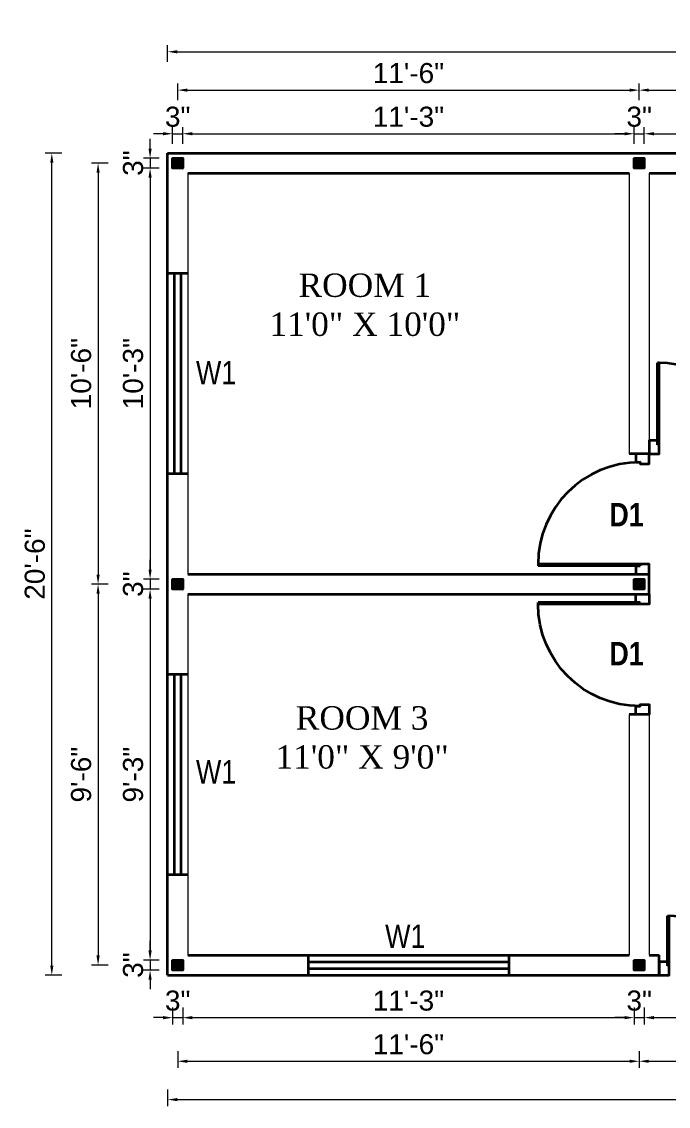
# Model space of a CAD drawing. Header units: inches. Extents: x 94889 to 364662, y -10661 to -3947.
# Drawn here: x 108027.7 to 108221, y -7852.4 to -7527.8 of the extents above; entities that cross this region are included whole.
import ezdxf

# ---------------------------------------------------------------- set-up
doc = ezdxf.new("R2010")
doc.units = ezdxf.units.IN
doc.header["$LTSCALE"] = 2
doc.header["$MEASUREMENT"] = 0
doc.header["$PDMODE"] = 34
doc.layers.get('DEFPOINTS').update_dxf_attribs({"color": 141, "linetype": 'CONTINUOUS'})
for name, color, linetype, lineweight in [('dimension', 160, 'CONTINUOUS', 15), ('door', 20, 'CONTINUOUS', 35), ('steps', 253, 'CONTINUOUS', 20)]:
    doc.layers.add(name, color=color, linetype=linetype, lineweight=lineweight)
doc.styles.add('Lettring Text', font='arial.ttf')
doc.styles.get("Standard").update_dxf_attribs({"font": 'ARIALN.TTF'})
doc.dimstyles.new('Copy of Standard', dxfattribs={"dimtxt": 6, "dimasz": 2.875, "dimexe": 2, "dimexo": 4, "dimgap": 2, "dimtad": 1, "dimdec": 0, "dimrnd": 1, "dimzin": 0, "dimdsep": 46, "dimlunit": 4, "dimtxsty": 'Lettring Text', "dimcen": 0.1, "dimclrd": 7, "dimclre": 7, "dimclrt": 7, "dimazin": 0, "dimtfac": 0.645, "dimtdec": 0, "dimtmove": 1, "dimatfit": 0, "dimfxl": 3, "dimfxlon": 1, "dimtfillclr": 256, "dimtolj": 1, "dimtzin": 0, "dimlwd": -1, "dimlwe": -1, "dimarcsym": 2})

# ---------------------------------------------------------------- blocks, each defined once
blk = doc.blocks.new("3' DOOR")
at = {"layer": 'door', "ltscale": 0.5}
for p, q in [((104173.36, -7670.17), (104173.86, -7670.16)), ((104173.36, -7685.16), (104173.36, -7670.17)), ((104173.86, -7685.16), (104173.86, -7670.16)), ((104203.86, -7685.16), (104203.86, -7670.16)), ((104203.86, -7670.16), (104204.36, -7670.16)), ((104204.36, -7685.16), (104204.36, -7670.16)), ((104173.36, -7683.91), (104173.36, -7685.16)), ((104173.86, -7685.16), (104173.36, -7685.16)), ((104204.36, -7685.16), (104203.86, -7685.16)), ((104204.36, -7683.91), (104204.36, -7685.16))]:
    blk.add_line(p, q, dxfattribs=at)
for points in [[(104173.36, -7683.91), (104170.86, -7683.91), (104170.86, -7687.91), (104173.86, -7687.91), (104173.86, -7685.16)], [(104203.86, -7685.16), (104203.86, -7687.91), (104206.86, -7687.91), (104206.86, -7683.91), (104204.36, -7683.91)]]:
    blk.add_lwpolyline(points, dxfattribs=at)
for centre, start, end in [((104173.86, -7685.16), 0, 90), ((104203.86, -7685.16), 90, 180)]:
    blk.add_arc(centre, 15, start, end, dxfattribs=at)
blk = doc.blocks.new("2.5' DOOR")
at = {"layer": 'door', "ltscale": 0.5}
for p, q in [((104171.42, -7702.85), (104171.42, -7678.35)), ((104171.92, -7678.35), (104171.42, -7678.35)), ((104171.92, -7702.85), (104171.92, -7678.35)), ((104171.42, -7701.6), (104171.42, -7702.85)), ((104171.92, -7702.85), (104171.42, -7702.85))]:
    blk.add_line(p, q, dxfattribs=at)
for points in [[(104171.42, -7701.6), (104168.92, -7701.6), (104168.92, -7705.6), (104171.92, -7705.6), (104171.92, -7702.85)], [(104196.42, -7701.6), (104196.42, -7702.85), (104195.92, -7702.85), (104195.92, -7705.6), (104198.92, -7705.6), (104198.92, -7701.6), (104196.42, -7701.6)]]:
    blk.add_lwpolyline(points, dxfattribs=at)
blk.add_arc((104171.92, -7702.85), 24.5, 0, 90, dxfattribs=at)
blk = doc.blocks.new("3' SINGLE DOOR")
at = {"layer": 'door', "ltscale": 0.5}
for p, q in [((104171.42, -7702.85), (104171.42, -7672.35)), ((104171.92, -7672.35), (104171.42, -7672.35)), ((104171.92, -7702.85), (104171.92, -7672.35)), ((104171.42, -7701.6), (104171.42, -7702.85)), ((104171.92, -7702.85), (104171.42, -7702.85))]:
    blk.add_line(p, q, dxfattribs=at)
for points in [[(104171.42, -7701.6), (104168.92, -7701.6), (104168.92, -7705.6), (104171.92, -7705.6), (104171.92, -7702.85)], [(104202.42, -7701.6), (104202.42, -7702.85), (104201.92, -7702.85), (104201.92, -7705.6), (104204.92, -7705.6), (104204.92, -7701.6), (104202.42, -7701.6)]]:
    blk.add_lwpolyline(points, dxfattribs=at)
blk.add_arc((104171.92, -7702.85), 30.5, 0, 90, dxfattribs=at)
blk = doc.blocks.new('*D717')
at = {"layer": 'DEFPOINTS', "color": 0, "ltscale": 0.3, "transparency": 16777216}
for p in [(108075.84, -7561.36), (108072.84, -7568.65), (108075.84, -7568.65)]:
    blk.add_point(p, dxfattribs=at)
at = {"layer": 'steps', "color": 7, "ltscale": 0.3, "transparency": 16777216}
for p, q in [((108072.84, -7564.36), (108072.84, -7559.36)), ((108075.84, -7564.36), (108075.84, -7559.36)), ((108069.97, -7561.36), (108067.09, -7561.36)), ((108072.84, -7561.36), (108075.84, -7561.36)), ((108078.72, -7561.36), (108081.59, -7561.36))]:
    blk.add_line(p, q, dxfattribs=at)
for points in [[(108069.97, -7560.88), (108069.97, -7561.84), (108072.84, -7561.36)], [(108078.72, -7560.88), (108078.72, -7561.84), (108075.84, -7561.36)]]:
    blk.add_solid(points, dxfattribs=at)
at = {"layer": 'steps', "color": 7, "ltscale": 0.3, "transparency": 16777216, "insert": (108074.34, -7556.3), "char_height": 6, "attachment_point": 5, "style": 'Lettring Text'}
blk.add_mtext('\\A1;3"', dxfattribs=at)
blk = doc.blocks.new('*D718')
at = {"layer": 'DEFPOINTS', "color": 0, "ltscale": 0.5, "transparency": 16777216}
for p in [(108210.84, -7561.36), (108075.84, -7568.65), (108210.84, -7568.65)]:
    blk.add_point(p, dxfattribs=at)
at = {"layer": 'steps', "color": 7, "ltscale": 0.5, "transparency": 16777216}
for p, q in [((108075.84, -7564.36), (108075.84, -7559.36)), ((108210.84, -7564.36), (108210.84, -7559.36)), ((108078.72, -7561.36), (108207.97, -7561.36))]:
    blk.add_line(p, q, dxfattribs=at)
for points in [[(108078.72, -7560.88), (108078.72, -7561.84), (108075.84, -7561.36)], [(108207.97, -7560.88), (108207.97, -7561.84), (108210.84, -7561.36)]]:
    blk.add_solid(points, dxfattribs=at)
at = {"layer": 'steps', "color": 7, "ltscale": 0.5, "transparency": 16777216, "insert": (108143.34, -7556.3), "char_height": 6, "attachment_point": 5, "style": 'Lettring Text'}
blk.add_mtext('\\A1;11\'-3"', dxfattribs=at)
blk = doc.blocks.new('*D719')
at = {"layer": 'DEFPOINTS', "color": 0, "ltscale": 0.5, "transparency": 16777216}
for p in [(108213.84, -7561.36), (108210.84, -7568.65), (108213.84, -7568.65)]:
    blk.add_point(p, dxfattribs=at)
at = {"layer": 'steps', "color": 7, "ltscale": 0.5, "transparency": 16777216}
for p, q in [((108210.84, -7564.36), (108210.84, -7559.36)), ((108213.84, -7564.36), (108213.84, -7559.36)), ((108207.97, -7561.36), (108205.09, -7561.36)), ((108210.84, -7561.36), (108213.84, -7561.36)), ((108216.72, -7561.36), (108219.59, -7561.36))]:
    blk.add_line(p, q, dxfattribs=at)
for points in [[(108207.97, -7560.88), (108207.97, -7561.84), (108210.84, -7561.36)], [(108216.72, -7560.88), (108216.72, -7561.84), (108213.84, -7561.36)]]:
    blk.add_solid(points, dxfattribs=at)
at = {"layer": 'steps', "color": 7, "ltscale": 0.5, "transparency": 16777216, "insert": (108212.34, -7556.3), "char_height": 6, "attachment_point": 5, "style": 'Lettring Text'}
blk.add_mtext('\\A1;3"', dxfattribs=at)
blk = doc.blocks.new('*D720')
at = {"layer": 'DEFPOINTS', "color": 0, "ltscale": 0.5, "transparency": 16777216}
for p in [(108258.84, -7561.36), (108213.84, -7568.65), (108258.84, -7568.65)]:
    blk.add_point(p, dxfattribs=at)
at = {"layer": 'steps', "color": 7, "ltscale": 0.5, "transparency": 16777216}
for p, q in [((108213.84, -7564.36), (108213.84, -7559.36)), ((108258.84, -7564.36), (108258.84, -7559.36)), ((108216.72, -7561.36), (108255.97, -7561.36))]:
    blk.add_line(p, q, dxfattribs=at)
for points in [[(108216.72, -7560.88), (108216.72, -7561.84), (108213.84, -7561.36)], [(108255.97, -7560.88), (108255.97, -7561.84), (108258.84, -7561.36)]]:
    blk.add_solid(points, dxfattribs=at)
at = {"layer": 'steps', "color": 7, "ltscale": 0.5, "transparency": 16777216, "insert": (108236.34, -7556.3), "char_height": 6, "attachment_point": 5, "style": 'Lettring Text'}
blk.add_mtext('\\A1;3\'-9"', dxfattribs=at)
blk = doc.blocks.new('*D724')
at = {"layer": 'DEFPOINTS', "color": 0, "ltscale": 0.5, "transparency": 16777216}
for p in [(108212.34, -7548.31), (108074.34, -7570.15), (108212.34, -7570.15)]:
    blk.add_point(p, dxfattribs=at)
at = {"layer": 'steps', "color": 7, "ltscale": 0.5, "transparency": 16777216}
for p, q in [((108074.34, -7551.31), (108074.34, -7546.31)), ((108212.34, -7551.31), (108212.34, -7546.31)), ((108077.22, -7548.31), (108209.47, -7548.31))]:
    blk.add_line(p, q, dxfattribs=at)
for points in [[(108077.22, -7547.83), (108077.22, -7548.78), (108074.34, -7548.31)], [(108209.47, -7547.83), (108209.47, -7548.78), (108212.34, -7548.31)]]:
    blk.add_solid(points, dxfattribs=at)
at = {"layer": 'steps', "color": 7, "ltscale": 0.5, "transparency": 16777216, "insert": (108143.34, -7543.24), "char_height": 6, "attachment_point": 5, "style": 'Lettring Text'}
blk.add_mtext('\\A1;11\'-6"', dxfattribs=at)
blk = doc.blocks.new('*D733')
at = {"layer": 'DEFPOINTS', "color": 0, "ltscale": 0.5, "transparency": 16777216}
for p in [(108260.34, -7548.31), (108212.34, -7570.15), (108260.34, -7570.15)]:
    blk.add_point(p, dxfattribs=at)
at = {"layer": 'steps', "color": 7, "ltscale": 0.5, "transparency": 16777216}
for p, q in [((108212.34, -7551.31), (108212.34, -7546.31)), ((108260.34, -7551.31), (108260.34, -7546.31)), ((108215.22, -7548.31), (108257.47, -7548.31))]:
    blk.add_line(p, q, dxfattribs=at)
for points in [[(108215.22, -7547.83), (108215.22, -7548.78), (108212.34, -7548.31)], [(108257.47, -7547.83), (108257.47, -7548.78), (108260.34, -7548.31)]]:
    blk.add_solid(points, dxfattribs=at)
at = {"layer": 'steps', "color": 7, "ltscale": 0.5, "transparency": 16777216, "insert": (108236.34, -7543.31), "char_height": 6, "attachment_point": 5, "style": 'Lettring Text'}
blk.add_mtext("\\A1;4'", dxfattribs=at)
blk = doc.blocks.new('*D735')
at = {"layer": 'DEFPOINTS', "color": 0, "ltscale": 0.5, "transparency": 16777216}
for p in [(108401.34, -7536.83), (108071.34, -7567.15), (108401.34, -7567.15)]:
    blk.add_point(p, dxfattribs=at)
at = {"layer": 'steps', "color": 7, "ltscale": 0.5, "transparency": 16777216}
for p, q in [((108071.34, -7539.83), (108071.34, -7534.83)), ((108074.22, -7536.83), (108398.47, -7536.83)), ((108401.34, -7539.83), (108401.34, -7534.83))]:
    blk.add_line(p, q, dxfattribs=at)
for points in [[(108074.22, -7536.35), (108074.22, -7537.31), (108071.34, -7536.83)], [(108398.47, -7536.35), (108398.47, -7537.31), (108401.34, -7536.83)]]:
    blk.add_solid(points, dxfattribs=at)
at = {"layer": 'steps', "color": 7, "ltscale": 0.5, "transparency": 16777216, "insert": (108236.34, -7531.76), "char_height": 6, "attachment_point": 5, "style": 'Lettring Text'}
blk.add_mtext('\\A1;27\'-6"', dxfattribs=at)
blk = doc.blocks.new('*D736')
at = {"layer": 'DEFPOINTS', "color": 0, "ltscale": 0.3, "transparency": 16777216}
for p in [(108072.84, -7811.65), (108075.84, -7811.65), (108075.84, -7825.88)]:
    blk.add_point(p, dxfattribs=at)
at = {"layer": 'steps', "color": 7, "ltscale": 0.3, "transparency": 16777216}
for p, q in [((108072.84, -7822.88), (108072.84, -7827.88)), ((108075.84, -7822.88), (108075.84, -7827.88)), ((108069.97, -7825.88), (108067.09, -7825.88)), ((108072.84, -7825.88), (108075.84, -7825.88)), ((108078.72, -7825.88), (108081.59, -7825.88))]:
    blk.add_line(p, q, dxfattribs=at)
for points in [[(108069.97, -7825.4), (108069.97, -7826.36), (108072.84, -7825.88)], [(108078.72, -7825.4), (108078.72, -7826.36), (108075.84, -7825.88)]]:
    blk.add_solid(points, dxfattribs=at)
at = {"layer": 'steps', "color": 7, "ltscale": 0.3, "transparency": 16777216, "insert": (108074.34, -7820.81), "char_height": 6, "attachment_point": 5, "style": 'Lettring Text'}
blk.add_mtext('\\A1;3"', dxfattribs=at)
blk = doc.blocks.new('*D737')
at = {"layer": 'DEFPOINTS', "color": 0, "ltscale": 0.5, "transparency": 16777216}
for p in [(108075.84, -7811.65), (108210.84, -7811.65), (108210.84, -7825.88)]:
    blk.add_point(p, dxfattribs=at)
at = {"layer": 'steps', "color": 7, "ltscale": 0.5, "transparency": 16777216}
for p, q in [((108075.84, -7822.88), (108075.84, -7827.88)), ((108210.84, -7822.88), (108210.84, -7827.88)), ((108078.72, -7825.88), (108207.97, -7825.88))]:
    blk.add_line(p, q, dxfattribs=at)
for points in [[(108078.72, -7825.4), (108078.72, -7826.36), (108075.84, -7825.88)], [(108207.97, -7825.4), (108207.97, -7826.36), (108210.84, -7825.88)]]:
    blk.add_solid(points, dxfattribs=at)
at = {"layer": 'steps', "color": 7, "ltscale": 0.5, "transparency": 16777216, "insert": (108143.34, -7820.81), "char_height": 6, "attachment_point": 5, "style": 'Lettring Text'}
blk.add_mtext('\\A1;11\'-3"', dxfattribs=at)
blk = doc.blocks.new('*D738')
at = {"layer": 'DEFPOINTS', "color": 0, "ltscale": 0.5, "transparency": 16777216}
for p in [(108210.84, -7811.65), (108213.84, -7811.65), (108213.84, -7825.88)]:
    blk.add_point(p, dxfattribs=at)
at = {"layer": 'steps', "color": 7, "ltscale": 0.5, "transparency": 16777216}
for p, q in [((108210.84, -7822.88), (108210.84, -7827.88)), ((108213.84, -7822.88), (108213.84, -7827.88)), ((108207.97, -7825.88), (108205.09, -7825.88)), ((108210.84, -7825.88), (108213.84, -7825.88)), ((108216.72, -7825.88), (108219.59, -7825.88))]:
    blk.add_line(p, q, dxfattribs=at)
for points in [[(108207.97, -7825.4), (108207.97, -7826.36), (108210.84, -7825.88)], [(108216.72, -7825.4), (108216.72, -7826.36), (108213.84, -7825.88)]]:
    blk.add_solid(points, dxfattribs=at)
at = {"layer": 'steps', "color": 7, "ltscale": 0.5, "transparency": 16777216, "insert": (108212.34, -7820.81), "char_height": 6, "attachment_point": 5, "style": 'Lettring Text'}
blk.add_mtext('\\A1;3"', dxfattribs=at)
blk = doc.blocks.new('*D739')
at = {"layer": 'DEFPOINTS', "color": 0, "ltscale": 0.5, "transparency": 16777216}
for p in [(108213.84, -7811.65), (108258.84, -7811.65), (108258.84, -7825.88)]:
    blk.add_point(p, dxfattribs=at)
at = {"layer": 'steps', "color": 7, "ltscale": 0.5, "transparency": 16777216}
for p, q in [((108213.84, -7822.88), (108213.84, -7827.88)), ((108258.84, -7822.88), (108258.84, -7827.88)), ((108216.72, -7825.88), (108255.97, -7825.88))]:
    blk.add_line(p, q, dxfattribs=at)
for points in [[(108216.72, -7825.4), (108216.72, -7826.36), (108213.84, -7825.88)], [(108255.97, -7825.4), (108255.97, -7826.36), (108258.84, -7825.88)]]:
    blk.add_solid(points, dxfattribs=at)
at = {"layer": 'steps', "color": 7, "ltscale": 0.5, "transparency": 16777216, "insert": (108236.34, -7820.81), "char_height": 6, "attachment_point": 5, "style": 'Lettring Text'}
blk.add_mtext('\\A1;3\'-9"', dxfattribs=at)
blk = doc.blocks.new('*D743')
at = {"layer": 'DEFPOINTS', "color": 0, "ltscale": 0.5, "transparency": 16777216}
for p in [(108074.34, -7810.15), (108212.34, -7810.15), (108212.34, -7838.93)]:
    blk.add_point(p, dxfattribs=at)
at = {"layer": 'steps', "color": 7, "ltscale": 0.5, "transparency": 16777216}
for p, q in [((108074.34, -7835.93), (108074.34, -7840.93)), ((108212.34, -7835.93), (108212.34, -7840.93)), ((108077.22, -7838.93), (108209.47, -7838.93))]:
    blk.add_line(p, q, dxfattribs=at)
for points in [[(108077.22, -7838.45), (108077.22, -7839.41), (108074.34, -7838.93)], [(108209.47, -7838.45), (108209.47, -7839.41), (108212.34, -7838.93)]]:
    blk.add_solid(points, dxfattribs=at)
at = {"layer": 'steps', "color": 7, "ltscale": 0.5, "transparency": 16777216, "insert": (108143.34, -7833.87), "char_height": 6, "attachment_point": 5, "style": 'Lettring Text'}
blk.add_mtext('\\A1;11\'-6"', dxfattribs=at)
blk = doc.blocks.new('*D744')
at = {"layer": 'DEFPOINTS', "color": 0, "ltscale": 0.5, "transparency": 16777216}
for p in [(108212.34, -7810.15), (108260.34, -7810.15), (108260.34, -7838.93)]:
    blk.add_point(p, dxfattribs=at)
at = {"layer": 'steps', "color": 7, "ltscale": 0.5, "transparency": 16777216}
for p, q in [((108212.34, -7835.93), (108212.34, -7840.93)), ((108260.34, -7835.93), (108260.34, -7840.93)), ((108215.22, -7838.93), (108257.47, -7838.93))]:
    blk.add_line(p, q, dxfattribs=at)
for points in [[(108215.22, -7838.45), (108215.22, -7839.41), (108212.34, -7838.93)], [(108257.47, -7838.45), (108257.47, -7839.41), (108260.34, -7838.93)]]:
    blk.add_solid(points, dxfattribs=at)
at = {"layer": 'steps', "color": 7, "ltscale": 0.5, "transparency": 16777216, "insert": (108236.34, -7833.93), "char_height": 6, "attachment_point": 5, "style": 'Lettring Text'}
blk.add_mtext("\\A1;4'", dxfattribs=at)
blk = doc.blocks.new('*D746')
at = {"layer": 'DEFPOINTS', "color": 0, "ltscale": 0.5, "transparency": 16777216}
for p in [(108071.34, -7813.15), (108401.34, -7813.15), (108401.34, -7850.41)]:
    blk.add_point(p, dxfattribs=at)
at = {"layer": 'steps', "color": 7, "ltscale": 0.5, "transparency": 16777216}
for p, q in [((108071.34, -7847.41), (108071.34, -7852.41)), ((108401.34, -7847.41), (108401.34, -7852.41)), ((108074.22, -7850.41), (108398.47, -7850.41))]:
    blk.add_line(p, q, dxfattribs=at)
for points in [[(108074.22, -7849.93), (108074.22, -7850.89), (108071.34, -7850.41)], [(108398.47, -7849.93), (108398.47, -7850.89), (108401.34, -7850.41)]]:
    blk.add_solid(points, dxfattribs=at)
at = {"layer": 'steps', "color": 7, "ltscale": 0.5, "transparency": 16777216, "insert": (108236.34, -7845.35), "char_height": 6, "attachment_point": 5, "style": 'Lettring Text'}
blk.add_mtext('\\A1;27\'-6"', dxfattribs=at)
blk = doc.blocks.new('*D725')
at = {"layer": 'DEFPOINTS', "color": 0, "ltscale": 0.3, "transparency": 16777216}
for p in [(108072.84, -7568.65), (108066.09, -7571.65), (108072.84, -7571.65)]:
    blk.add_point(p, dxfattribs=at)
at = {"layer": 'steps', "color": 7, "ltscale": 0.3, "transparency": 16777216}
for p, q in [((108066.09, -7565.78), (108066.09, -7562.9)), ((108068.84, -7568.65), (108064.09, -7568.65)), ((108066.09, -7568.65), (108066.09, -7571.65)), ((108068.84, -7571.65), (108064.09, -7571.65)), ((108066.09, -7574.53), (108066.09, -7577.4))]:
    blk.add_line(p, q, dxfattribs=at)
for points in [[(108065.61, -7565.78), (108066.57, -7565.78), (108066.09, -7568.65)], [(108065.61, -7574.53), (108066.57, -7574.53), (108066.09, -7571.65)]]:
    blk.add_solid(points, dxfattribs=at)
at = {"layer": 'steps', "color": 7, "ltscale": 0.3, "transparency": 16777216, "insert": (108061.02, -7570.15), "char_height": 6, "attachment_point": 5, "rotation": 90, "style": 'Lettring Text'}
blk.add_mtext('\\A1;3"', dxfattribs=at)
blk = doc.blocks.new('*D726')
at = {"layer": 'DEFPOINTS', "color": 0, "ltscale": 0.5, "transparency": 16777216}
for p in [(108072.84, -7571.65), (108066.09, -7694.65), (108072.84, -7694.65)]:
    blk.add_point(p, dxfattribs=at)
at = {"layer": 'steps', "color": 7, "ltscale": 0.5, "transparency": 16777216}
for p, q in [((108068.84, -7571.65), (108064.09, -7571.65)), ((108066.09, -7574.53), (108066.09, -7691.78)), ((108068.84, -7694.65), (108064.09, -7694.65))]:
    blk.add_line(p, q, dxfattribs=at)
for points in [[(108065.61, -7574.53), (108066.57, -7574.53), (108066.09, -7571.65)], [(108065.61, -7691.78), (108066.57, -7691.78), (108066.09, -7694.65)]]:
    blk.add_solid(points, dxfattribs=at)
at = {"layer": 'steps', "color": 7, "ltscale": 0.5, "transparency": 16777216, "insert": (108061.02, -7633.15), "char_height": 6, "attachment_point": 5, "rotation": 90, "style": 'Lettring Text'}
blk.add_mtext('\\A1;10\'-3"', dxfattribs=at)
blk = doc.blocks.new('*D727')
at = {"layer": 'DEFPOINTS', "color": 0, "ltscale": 0.5, "transparency": 16777216}
for p in [(108072.84, -7694.65), (108066.09, -7697.65), (108072.84, -7697.65)]:
    blk.add_point(p, dxfattribs=at)
at = {"layer": 'steps', "color": 7, "ltscale": 0.5, "transparency": 16777216}
for p, q in [((108066.09, -7691.78), (108066.09, -7688.9)), ((108068.84, -7694.65), (108064.09, -7694.65)), ((108066.09, -7694.65), (108066.09, -7697.65)), ((108068.84, -7697.65), (108064.09, -7697.65)), ((108066.09, -7700.53), (108066.09, -7703.4))]:
    blk.add_line(p, q, dxfattribs=at)
for points in [[(108065.61, -7691.78), (108066.57, -7691.78), (108066.09, -7694.65)], [(108065.61, -7700.53), (108066.57, -7700.53), (108066.09, -7697.65)]]:
    blk.add_solid(points, dxfattribs=at)
at = {"layer": 'steps', "color": 7, "ltscale": 0.5, "transparency": 16777216, "insert": (108061.02, -7696.15), "char_height": 6, "attachment_point": 5, "rotation": 90, "style": 'Lettring Text'}
blk.add_mtext('\\A1;3"', dxfattribs=at)
blk = doc.blocks.new('*D728')
at = {"layer": 'DEFPOINTS', "color": 0, "ltscale": 0.5, "transparency": 16777216}
for p in [(108072.84, -7697.65), (108066.09, -7808.65), (108072.84, -7808.65)]:
    blk.add_point(p, dxfattribs=at)
at = {"layer": 'steps', "color": 7, "ltscale": 0.5, "transparency": 16777216}
for p, q in [((108068.84, -7697.65), (108064.09, -7697.65)), ((108066.09, -7700.53), (108066.09, -7805.78)), ((108068.84, -7808.65), (108064.09, -7808.65))]:
    blk.add_line(p, q, dxfattribs=at)
for points in [[(108065.61, -7700.53), (108066.57, -7700.53), (108066.09, -7697.65)], [(108065.61, -7805.78), (108066.57, -7805.78), (108066.09, -7808.65)]]:
    blk.add_solid(points, dxfattribs=at)
at = {"layer": 'steps', "color": 7, "ltscale": 0.5, "transparency": 16777216, "insert": (108061.02, -7753.15), "char_height": 6, "attachment_point": 5, "rotation": 90, "style": 'Lettring Text'}
blk.add_mtext('\\A1;9\'-3"', dxfattribs=at)
blk = doc.blocks.new('*D729')
at = {"layer": 'DEFPOINTS', "color": 0, "ltscale": 0.5, "transparency": 16777216}
for p in [(108072.84, -7808.65), (108066.09, -7811.65), (108072.84, -7811.65)]:
    blk.add_point(p, dxfattribs=at)
at = {"layer": 'steps', "color": 7, "ltscale": 0.5, "transparency": 16777216}
for p, q in [((108066.09, -7805.78), (108066.09, -7802.9)), ((108068.84, -7808.65), (108064.09, -7808.65)), ((108066.09, -7808.65), (108066.09, -7811.65)), ((108068.84, -7811.65), (108064.09, -7811.65)), ((108066.09, -7814.53), (108066.09, -7817.4))]:
    blk.add_line(p, q, dxfattribs=at)
for points in [[(108065.61, -7805.78), (108066.57, -7805.78), (108066.09, -7808.65)], [(108065.61, -7814.53), (108066.57, -7814.53), (108066.09, -7811.65)]]:
    blk.add_solid(points, dxfattribs=at)
at = {"layer": 'steps', "color": 7, "ltscale": 0.5, "transparency": 16777216, "insert": (108061.02, -7810.15), "char_height": 6, "attachment_point": 5, "rotation": 90, "style": 'Lettring Text'}
blk.add_mtext('\\A1;3"', dxfattribs=at)
blk = doc.blocks.new('*D730')
at = {"layer": 'DEFPOINTS', "color": 0, "ltscale": 0.5, "transparency": 16777216}
for p in [(108074.34, -7570.15), (108050.54, -7696.15), (108074.34, -7696.15)]:
    blk.add_point(p, dxfattribs=at)
at = {"layer": 'steps', "color": 7, "ltscale": 0.5, "transparency": 16777216}
for p, q in [((108053.54, -7570.15), (108048.54, -7570.15)), ((108050.54, -7573.03), (108050.54, -7693.28)), ((108053.54, -7696.15), (108048.54, -7696.15))]:
    blk.add_line(p, q, dxfattribs=at)
for points in [[(108050.06, -7573.03), (108051.02, -7573.03), (108050.54, -7570.15)], [(108050.06, -7693.28), (108051.02, -7693.28), (108050.54, -7696.15)]]:
    blk.add_solid(points, dxfattribs=at)
at = {"layer": 'steps', "color": 7, "ltscale": 0.5, "transparency": 16777216, "insert": (108045.48, -7633.15), "char_height": 6, "attachment_point": 5, "rotation": 90, "style": 'Lettring Text'}
blk.add_mtext('\\A1;10\'-6"', dxfattribs=at)
blk = doc.blocks.new('*D731')
at = {"layer": 'DEFPOINTS', "color": 0, "ltscale": 0.5, "transparency": 16777216}
for p in [(108074.34, -7696.15), (108050.54, -7810.15), (108074.34, -7810.15)]:
    blk.add_point(p, dxfattribs=at)
at = {"layer": 'steps', "color": 7, "ltscale": 0.5, "transparency": 16777216}
for p, q in [((108053.54, -7696.15), (108048.54, -7696.15)), ((108050.54, -7699.03), (108050.54, -7807.28)), ((108053.54, -7810.15), (108048.54, -7810.15))]:
    blk.add_line(p, q, dxfattribs=at)
for points in [[(108050.06, -7699.03), (108051.02, -7699.03), (108050.54, -7696.15)], [(108050.06, -7807.28), (108051.02, -7807.28), (108050.54, -7810.15)]]:
    blk.add_solid(points, dxfattribs=at)
at = {"layer": 'steps', "color": 7, "ltscale": 0.5, "transparency": 16777216, "insert": (108045.48, -7753.15), "char_height": 6, "attachment_point": 5, "rotation": 90, "style": 'Lettring Text'}
blk.add_mtext('\\A1;9\'-6"', dxfattribs=at)
blk = doc.blocks.new('*D732')
at = {"layer": 'DEFPOINTS', "color": 0, "ltscale": 0.5, "transparency": 16777216}
for p in [(108036.7, -7567.15), (108071.34, -7567.15), (108071.34, -7813.15)]:
    blk.add_point(p, dxfattribs=at)
at = {"layer": 'steps', "color": 7, "ltscale": 0.5, "transparency": 16777216}
for p, q in [((108039.7, -7567.15), (108034.7, -7567.15)), ((108036.7, -7810.28), (108036.7, -7570.03)), ((108039.7, -7813.15), (108034.7, -7813.15))]:
    blk.add_line(p, q, dxfattribs=at)
for points in [[(108036.22, -7570.03), (108037.18, -7570.03), (108036.7, -7567.15)], [(108036.22, -7810.28), (108037.18, -7810.28), (108036.7, -7813.15)]]:
    blk.add_solid(points, dxfattribs=at)
at = {"layer": 'steps', "color": 7, "ltscale": 0.5, "transparency": 16777216, "insert": (108031.64, -7690.15), "char_height": 6, "attachment_point": 5, "rotation": 90, "style": 'Lettring Text'}
blk.add_mtext('\\A1;20\'-6"', dxfattribs=at)

msp = doc.modelspace()

# ---------------------------------------------------------------- hatches: boundary and pattern name
at = {"layer": 'door', "ltscale": 0.5}
h = msp.add_hatch(dxfattribs=at)
h.set_pattern_fill('ANSI31', color=256)
h.set_pattern_definition([(45, (4049.42286, -164.37083), (-0.08838834765, 0.08838834765), [])])
h.paths.add_polyline_path([(108072.84, -7568.65), (108075.84, -7568.65), (108075.84, -7571.65), (108072.84, -7571.65)])
h = msp.add_hatch(dxfattribs=at)
h.set_pattern_fill('ANSI31', color=256)
h.set_pattern_definition([(45, (4187.42286, -164.37083), (-0.08838834765, 0.08838834765), [])])
h.paths.add_polyline_path([(108210.84, -7568.65), (108213.84, -7568.65), (108213.84, -7571.65), (108210.84, -7571.65)])
h = msp.add_hatch(dxfattribs=at)
h.set_pattern_fill('ANSI31', color=256)
h.set_pattern_definition([(45, (4049.42286, -290.37083), (-0.08838834765, 0.08838834765), [])])
h.paths.add_polyline_path([(108072.84, -7694.65), (108075.84, -7694.65), (108075.84, -7697.65), (108072.84, -7697.65)])
h = msp.add_hatch(dxfattribs=at)
h.set_pattern_fill('ANSI31', color=256)
h.set_pattern_definition([(45, (4187.42286, -290.37083), (-0.08838834765, 0.08838834765), [])])
h.paths.add_polyline_path([(108210.84, -7694.65), (108213.84, -7694.65), (108213.84, -7697.65), (108210.84, -7697.65)])
h = msp.add_hatch(dxfattribs=at)
h.set_pattern_fill('ANSI31', color=256)
h.set_pattern_definition([(45, (4049.42286, -404.37083), (-0.08838834765, 0.08838834765), [])])
h.paths.add_polyline_path([(108072.84, -7808.65), (108075.84, -7808.65), (108075.84, -7811.65), (108072.84, -7811.65)])
h = msp.add_hatch(dxfattribs=at)
h.set_pattern_fill('ANSI31', color=256)
h.set_pattern_definition([(45, (4187.42286, -404.37083), (-0.08838834765, 0.08838834765), [])])
h.paths.add_polyline_path([(108210.84, -7808.65), (108213.84, -7808.65), (108213.84, -7811.65), (108210.84, -7811.65)])

# ---------------------------------------------------------------- linework, layer by layer
at = {"layer": 'dimension', "ltscale": 7}
for p, q in [((108077.34, -7573.15), (108077.34, -7693.15)), ((108209.34, -7573.15), (108209.34, -7657.15)), ((108215.34, -7573.15), (108215.34, -7657.15)), ((108077.34, -7699.15), (108077.34, -7807.15)), ((108209.34, -7735.15), (108209.34, -7807.15)), ((108215.34, -7735.15), (108215.34, -7807.15))]:
    msp.add_line(p, q, dxfattribs=at)
at = {"layer": 'door', "ltscale": 0.5}
for p, q in [((108071.34, -7567.15), (108401.34, -7567.15)), ((108071.34, -7813.15), (108071.34, -7567.15)), ((108077.34, -7573.15), (108209.34, -7573.15)), ((108215.34, -7573.15), (108257.34, -7573.15)), ((108077.34, -7603.15), (108071.34, -7603.15)), ((108073.34, -7663.15), (108073.34, -7603.15)), ((108075.34, -7663.15), (108075.34, -7603.15)), ((108215.34, -7657.15), (108209.34, -7657.15)), ((108077.34, -7663.15), (108071.34, -7663.15)), ((108077.34, -7693.15), (108215.34, -7693.15)), ((108215.34, -7699.15), (108215.34, -7693.15)), ((108077.34, -7699.15), (108215.34, -7699.15)), ((108077.34, -7723.15), (108071.34, -7723.15)), ((108073.34, -7783.15), (108073.34, -7723.15)), ((108075.34, -7783.15), (108075.34, -7723.15)), ((108215.34, -7735.15), (108209.34, -7735.15)), ((108077.34, -7783.15), (108071.34, -7783.15)), ((108077.34, -7807.15), (108209.34, -7807.15)), ((108113.34, -7807.15), (108113.34, -7813.15)), ((108113.34, -7809.15), (108173.34, -7809.15)), ((108173.34, -7807.15), (108173.34, -7813.15)), ((108215.34, -7807.15), (108218.34, -7807.15)), ((108218.34, -7813.15), (108218.34, -7807.15)), ((108113.34, -7811.15), (108173.34, -7811.15)), ((108071.34, -7813.15), (108218.34, -7813.15))]:
    msp.add_line(p, q, dxfattribs=at)
for points in [[(108072.84, -7568.65), (108075.84, -7568.65), (108075.84, -7571.65), (108072.84, -7571.65)], [(108210.84, -7568.65), (108213.84, -7568.65), (108213.84, -7571.65), (108210.84, -7571.65)], [(108072.84, -7694.65), (108075.84, -7694.65), (108075.84, -7697.65), (108072.84, -7697.65)], [(108210.84, -7694.65), (108213.84, -7694.65), (108213.84, -7697.65), (108210.84, -7697.65)], [(108072.84, -7808.65), (108075.84, -7808.65), (108075.84, -7811.65), (108072.84, -7811.65)], [(108210.84, -7808.65), (108213.84, -7808.65), (108213.84, -7811.65), (108210.84, -7811.65)]]:
    msp.add_lwpolyline(points, close=True, dxfattribs=at)

# ---------------------------------------------------------------- block references
at = {"layer": 'door'}
for name, p in [("2.5' DOOR", (4046.42, 48.44)), ("3' DOOR", (4047.49, -125.24))]:
    msp.add_blockref(name, p, dxfattribs=at)
at = {"layer": 'door', "rotation": 90}
msp.add_blockref("3' SINGLE DOOR", (100509.74, -111862.07), dxfattribs=at)
at = {"layer": 'door', "xscale": -1, "rotation": 90}
msp.add_blockref("3' SINGLE DOOR", (100509.74, 96469.76), dxfattribs=at)

# ---------------------------------------------------------------- texts
at = {"layer": 'steps', "color": 7, "ltscale": 0.3, "char_height": 7, "width": 55.268}
for s, insert, attachment_point in [('{\\fTimes New Roman|b0|i0|c0|p18;ROOM 1\\P11\'0" X 10\'0"}', (108130.31, -7603.19), 2), ('W1', (108085.83, -7629.36), 2), ('{\\fTechnic|b1|i0|c2|p2;D1}', (108208.56, -7671.85), 2), ('{\\fTechnic|b1|i0|c2|p2;D1}', (108208.56, -7720.45), 8), ('{\\fTimes New Roman|b0|i0|c0|p18;ROOM 3\\P11\'0" X 9\'0"}', (108129.49, -7732.68), 2), ('W1', (108085.83, -7748.82), 2), ('W1', (108142.39, -7798.03), 2)]:
    msp.add_mtext(s, dxfattribs=dict(at, insert=insert, attachment_point=attachment_point))

# ---------------------------------------------------------------- dimensions: what is measured, and where the dimension line sits
at = {"layer": 'steps', "ltscale": 0.5}
for base, p1, p2, picture, middle in [((108401.34, -7536.83), (108071.34, -7567.15), (108401.34, -7567.15), '*D735', (108236.34, -7531.76)), ((108212.34, -7548.31), (108074.34, -7570.15), (108212.34, -7570.15), '*D724', (108143.34, -7543.24)), ((108260.34, -7548.31), (108212.34, -7570.15), (108260.34, -7570.15), '*D733', (108236.34, -7543.31)), ((108210.84, -7561.36), (108075.84, -7568.65), (108210.84, -7568.65), '*D718', (108143.34, -7556.3)), ((108258.84, -7561.36), (108213.84, -7568.65), (108258.84, -7568.65), '*D720', (108236.34, -7556.3)), ((108212.34, -7838.93), (108074.34, -7810.15), (108212.34, -7810.15), '*D743', (108143.34, -7833.87)), ((108210.84, -7825.88), (108075.84, -7811.65), (108210.84, -7811.65), '*D737', (108143.34, -7820.81)), ((108260.34, -7838.93), (108212.34, -7810.15), (108260.34, -7810.15), '*D744', (108236.34, -7833.93)), ((108258.84, -7825.88), (108213.84, -7811.65), (108258.84, -7811.65), '*D739', (108236.34, -7820.81)), ((108401.34, -7850.41), (108071.34, -7813.15), (108401.34, -7813.15), '*D746', (108236.34, -7845.35))]:
    dim = msp.add_linear_dim(base=base, p1=p1, p2=p2, dimstyle='Copy of Standard', dxfattribs=at)
    dim.commit()
    dim.dimension.update_dxf_attribs({"geometry": picture, "text_midpoint": middle})
at = {"layer": 'steps', "color": 7, "ltscale": 0.3, "true_color": 0xffffff}
for base, p1, p2, picture, middle in [((108075.84, -7561.36), (108072.84, -7568.65), (108075.84, -7568.65), '*D717', (108074.34, -7561.36)), ((108075.84, -7825.88), (108072.84, -7811.65), (108075.84, -7811.65), '*D736', (108074.34, -7825.88))]:
    dim = msp.add_linear_dim(base=base, p1=p1, p2=p2, dimstyle='Copy of Standard', dxfattribs=at)
    dim.commit()
    dim.dimension.update_dxf_attribs({"geometry": picture, "text_midpoint": middle, "dimtype": 160})
at = {"layer": 'steps', "ltscale": 0.5}
for base, p1, p2, picture, middle in [((108213.84, -7561.36), (108210.84, -7568.65), (108213.84, -7568.65), '*D719', (108212.34, -7561.36)), ((108213.84, -7825.88), (108210.84, -7811.65), (108213.84, -7811.65), '*D738', (108212.34, -7825.88))]:
    dim = msp.add_linear_dim(base=base, p1=p1, p2=p2, dimstyle='Copy of Standard', dxfattribs=at)
    dim.commit()
    dim.dimension.update_dxf_attribs({"geometry": picture, "text_midpoint": middle, "dimtype": 160})
at = {"layer": 'steps', "color": 7, "ltscale": 0.3, "true_color": 0xffffff}
dim = msp.add_linear_dim(base=(108066.09, -7571.65), p1=(108072.84, -7568.65), p2=(108072.84, -7571.65), angle=90, dimstyle='Copy of Standard', dxfattribs=at)
dim.commit()
dim.dimension.update_dxf_attribs({"geometry": '*D725', "text_midpoint": (108066.09, -7570.15), "dimtype": 160})
at = {"layer": 'steps', "ltscale": 0.5}
for base, p1, p2, picture, middle in [((108036.7, -7567.15), (108071.34, -7813.15), (108071.34, -7567.15), '*D732', (108031.64, -7690.15)), ((108050.54, -7696.15), (108074.34, -7570.15), (108074.34, -7696.15), '*D730', (108045.48, -7633.15)), ((108066.09, -7694.65), (108072.84, -7571.65), (108072.84, -7694.65), '*D726', (108061.02, -7633.15)), ((108050.54, -7810.15), (108074.34, -7696.15), (108074.34, -7810.15), '*D731', (108045.48, -7753.15)), ((108066.09, -7808.65), (108072.84, -7697.65), (108072.84, -7808.65), '*D728', (108061.02, -7753.15))]:
    dim = msp.add_linear_dim(base=base, p1=p1, p2=p2, angle=90, dimstyle='Copy of Standard', dxfattribs=at)
    dim.commit()
    dim.dimension.update_dxf_attribs({"geometry": picture, "text_midpoint": middle})
for base, p1, p2, picture, middle in [((108066.09, -7697.65), (108072.84, -7694.65), (108072.84, -7697.65), '*D727', (108066.09, -7696.15)), ((108066.09, -7811.65), (108072.84, -7808.65), (108072.84, -7811.65), '*D729', (108066.09, -7810.15))]:
    dim = msp.add_linear_dim(base=base, p1=p1, p2=p2, angle=90, dimstyle='Copy of Standard', dxfattribs=at)
    dim.commit()
    dim.dimension.update_dxf_attribs({"geometry": picture, "text_midpoint": middle, "dimtype": 160})

doc.saveas('drawing.dxf')
